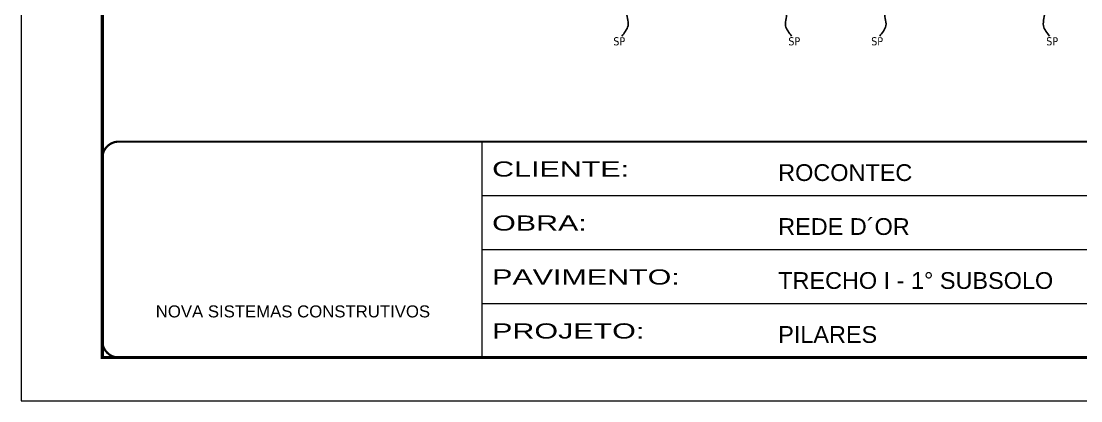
# Model space of a CAD drawing. Extents: x 2949 to 9230, y 1140 to 12527.
# Drawn here: x 6133 to 7111, y 8031 to 8381 of the extents above; entities that cross this region are included whole.
import ezdxf

# ---------------------------------------------------------------- set-up
doc = ezdxf.new("R2010")
doc.units = 0
doc.linetypes.add('CONTINUO', pattern=[0])
doc.linetypes.add('DASHED', pattern=[0.75, 0.5, -0.25])
doc.layers.add('COTA', color=241, linetype='Continuous')
doc.layers.add('texto', color=7, linetype='Continuous')
doc.layers.add('Folhas', color=255, linetype='Continuous', lineweight=9)
doc.layers.add('SARRAFO DE PRESSAO', color=251, linetype='DASHED', lineweight=9)
doc.styles.add('ARIAL', font='arial.ttf')
doc.styles.get("Standard").update_dxf_attribs({"font": 'arial.ttf'})
doc.styles.add('Tecnologia', font='')
doc.styles.get('Tecnologia').set_extended_font_data('Forgotten Futurist')
doc.dimstyles.get("Standard").update_dxf_attribs({"dimtxt": 0.18, "dimasz": 0.18, "dimexe": 0.18, "dimexo": 0.0625, "dimgap": 0.09, "dimtad": 0, "dimtih": 1, "dimtoh": 1, "dimdec": 4, "dimzin": 0, "dimdsep": 46, "dimtxsty": 'Standard', "dimcen": 0.09, "dimadec": 0, "dimazin": 0, "dimtfac": 1, "dimtdec": 4, "dimtofl": 0, "dimtmove": 0, "dimatfit": 3, "dimfxl": 1, "dimtolj": 1, "dimtzin": 0, "dimarcsym": 0})

# ---------------------------------------------------------------- blocks, each defined once
blk = doc.blocks.new('9999999999')
at = {"color": 30, "linetype": 'CONTINUO'}
for p, q in [((98564.56, 34230.21), (98564.56, 34429.45)), ((98564.56, 34379.64), (99583.98, 34379.64)), ((98564.56, 34329.83), (99487.98, 34329.83)), ((98564.56, 34280.02), (99487.98, 34280.02))]:
    blk.add_line(p, q, dxfattribs=at)
at = {"color": 30, "linetype": 'CONTINUO', "const_width": 2}
blk.add_lwpolyline([(99583.98, 34230.21), (99583.98, 34414.45, 0.414214), (99568.98, 34429.45), (98228.98, 34429.45, 0.414214), (98213.98, 34414.45), (98213.98, 34245.21, 0.414214), (98228.98, 34230.21), (99583.98, 34230.21)], format="xyb", dxfattribs=at)
at = {"layer": 'Folhas'}
blk.add_lwpolyline([(98138.98, 34190.21), (99623.98, 34190.21), (99623.98, 35240.21), (98138.98, 35240.21)], close=True, dxfattribs=at)
at = {"layer": 'Folhas', "color": 30, "const_width": 3}
blk.add_lwpolyline([(98213.98, 34230.21), (99583.98, 34230.21), (99583.98, 35200.21), (98213.98, 35200.21)], close=True, dxfattribs=at)
at = {"color": 7, "linetype": 'Continuous', "ltscale": 5, "style": 'ARIAL'}
for s, height, p in [('ROCONTEC', 15.483, (98837.68, 34393.13)), ('REDE D´OR', 15.483, (98837.68, 34343.32)), ('TRECHO I - 1° SUBSOLO', 15.4829, (98837.68, 34293.51)), ('NOVA SISTEMAS CONSTRUTIVOS', 11.0592, (98263.19, 34267.21)), ('PILARES', 15.483, (98837.68, 34243.7))]:
    blk.add_text(s, height=height, dxfattribs=at).set_placement(p)
at = {"layer": 'Folhas', "color": 7, "style": 'Tecnologia', "width": 1.5}
for s, p in [('CLIENTE:', (98573.65, 34397.17)), ('OBRA:', (98573.65, 34347.31)), ('PAVIMENTO:', (98573.65, 34297.5)), ('PROJETO:', (98573.65, 34247.69))]:
    blk.add_text(s, height=14, dxfattribs=at).set_placement(p)

msp = doc.modelspace()

# ---------------------------------------------------------------- block references
at = {"layer": 'SARRAFO DE PRESSAO', "color": 6, "linetype": 'ByBlock'}
msp.add_blockref('9999999999', (-92006.44, -26159.2), dxfattribs=at)

# ---------------------------------------------------------------- texts
at = {"layer": 'texto', "color": 0, "char_height": 7.5, "attachment_point": 5}
for insert in [(6684.53, 8362.8), (6846.08, 8362.8), (6922.54, 8362.8), (7084.09, 8362.8)]:
    msp.add_mtext('{\\fTahoma|b0|i0|c0|p34;\\C4;SP}', dxfattribs=dict(at, insert=insert))

# ---------------------------------------------------------------- leaders
at = {"layer": 'COTA', "path_type": 1}
for points in [[(6707.47, 8402.11), (6691.69, 8390.28), (6692.61, 8377.27), (6687.06, 8367.49)], [(6823.13, 8402.11), (6838.92, 8390.28), (6837.99, 8377.27), (6843.55, 8367.49)], [(6945.48, 8402.11), (6929.7, 8390.28), (6930.62, 8377.27), (6925.07, 8367.49)], [(7061.14, 8402.11), (7076.93, 8390.28), (7076, 8377.27), (7081.55, 8367.49)]]:
    msp.add_leader(points, dimstyle='Standard', override={"dimasz": 8}, dxfattribs=at)

doc.saveas('drawing.dxf')
